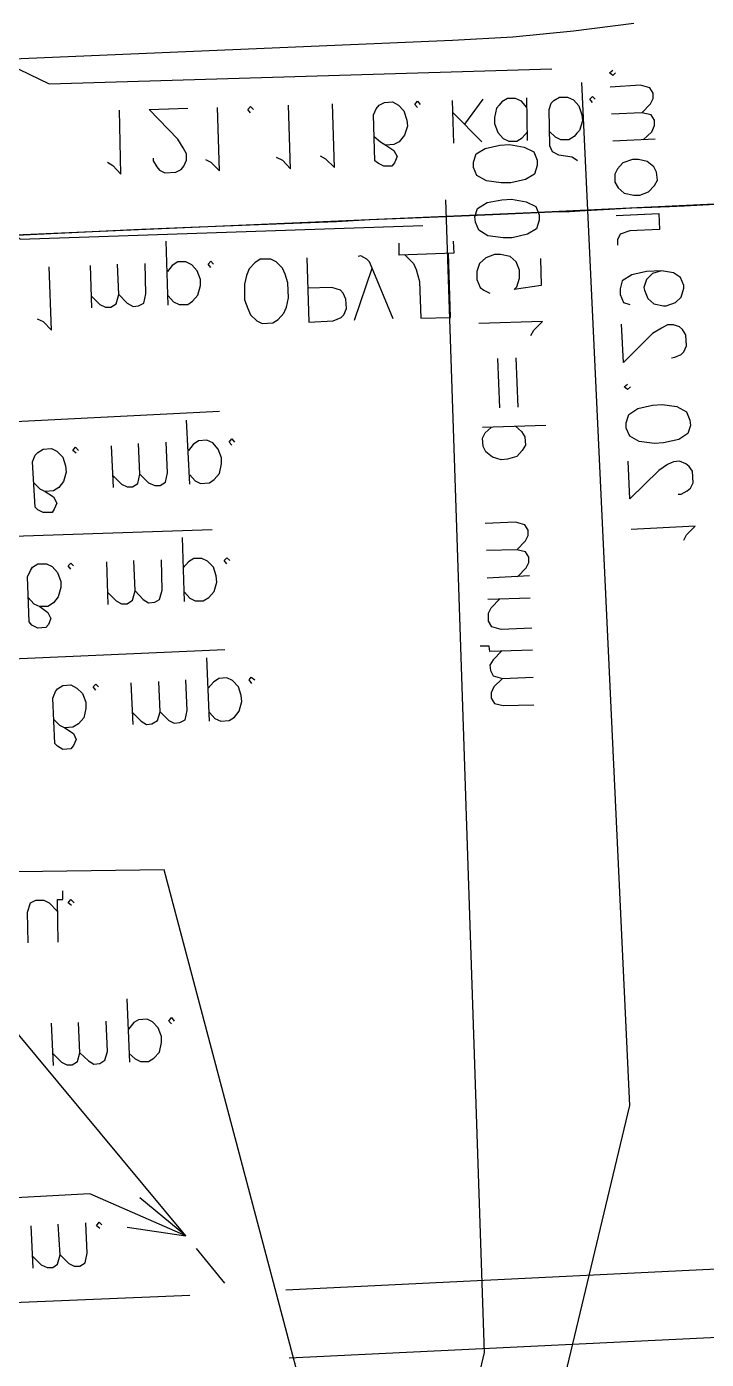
# Model space of a CAD drawing. Header units: metres. Extents: x 131 to 658, y 22 to 173.
# Drawn here: x 438.67 to 449.84, y 106.54 to 128.44 of the extents above; entities that cross this region are included whole.
import ezdxf

# ---------------------------------------------------------------- set-up
doc = ezdxf.new("R2010")
doc.units = ezdxf.units.M
for name, color, linetype in [('ELECTR_CABLE', 7, 'Continuous'), ('ELECTR_CABLE_COMM', 7, 'Continuous'), ('GRASS', 7, 'Continuous'), ('ROAD', 7, 'Continuous'), ('SEWER', 7, 'Continuous'), ('SIDEWALK_PATH', 7, 'Continuous')]:
    doc.layers.add(name, color=color, linetype=linetype)

msp = doc.modelspace()

# ---------------------------------------------------------------- linework, layer by layer
at = {"layer": 'ELECTR_CABLE'}
for points in [[(433.218, 130.605), (432.252, 130.783), (432.252, 130.783), (439.043, 127.498), (439.043, 127.498), (447.299, 127.742)], [(430.443, 126.499), (429.833, 127.265), (429.833, 127.265), (432.197, 121.628), (432.197, 121.628), (441.84, 122.116)], [(445.868, 126.832), (446.168, 127.243)], [(446.889, 127.11), (446.8, 127.21), (446.8, 127.21), (446.7, 127.254), (446.7, 127.254), (446.567, 127.254), (446.567, 127.254), (446.478, 127.198), (446.478, 127.198), (446.434, 127.143), (446.434, 127.143), (446.389, 127.099), (446.389, 127.099), (446.356, 126.943), (446.356, 126.943), (446.356, 126.843), (446.356, 126.843), (446.412, 126.699), (446.412, 126.699), (446.5, 126.599), (446.5, 126.599), (446.589, 126.555), (446.589, 126.555), (446.722, 126.555), (446.722, 126.555), (446.811, 126.61), (446.811, 126.61), (446.9, 126.71)], [(446.9, 126.566), (446.889, 127.265)], [(447.721, 126.233), (447.632, 126.289), (447.632, 126.289), (447.41, 126.322), (447.41, 126.322), (447.31, 126.377), (447.31, 126.377), (447.266, 126.477), (447.266, 126.477), (447.255, 127.076), (447.255, 127.076), (447.288, 127.176), (447.288, 127.176), (447.333, 127.221), (447.333, 127.221), (447.421, 127.276), (447.421, 127.276), (447.555, 127.276), (447.555, 127.276), (447.655, 127.232), (447.655, 127.232), (447.743, 127.132), (447.743, 127.132), (447.788, 126.988), (447.788, 126.988), (447.799, 126.888), (447.799, 126.888), (447.754, 126.732), (447.754, 126.732), (447.71, 126.688), (447.71, 126.688), (447.666, 126.633), (447.666, 126.633), (447.577, 126.577), (447.577, 126.577), (447.444, 126.577), (447.444, 126.577), (447.355, 126.621), (447.355, 126.621), (447.255, 126.721)], [(447.965, 127.187), (447.921, 127.243), (447.921, 127.243), (447.965, 127.287), (447.965, 127.287), (448.01, 127.243)], [(439.998, 126.211), (440.087, 126.155), (440.087, 126.155), (440.22, 126.011), (440.22, 126.011), (440.197, 127.065)], [(440.752, 126.277), (440.752, 126.233), (440.752, 126.233), (440.808, 126.133), (440.808, 126.133), (440.852, 126.078), (440.852, 126.078), (440.941, 126.033), (440.941, 126.033), (441.119, 126.044), (441.119, 126.044), (441.207, 126.089), (441.207, 126.089), (441.252, 126.144), (441.252, 126.144), (441.296, 126.244), (441.296, 126.244), (441.296, 126.344), (441.296, 126.344), (441.241, 126.444), (441.241, 126.444), (441.152, 126.588), (441.152, 126.588), (440.686, 127.076), (440.686, 127.076), (441.318, 127.099)], [(441.607, 126.255), (441.696, 126.211), (441.696, 126.211), (441.84, 126.067), (441.84, 126.067), (441.807, 127.11)], [(442.35, 127.021), (442.306, 127.076), (442.306, 127.076), (442.35, 127.121), (442.35, 127.121), (442.395, 127.076)], [(442.772, 126.289), (442.872, 126.244), (442.872, 126.244), (443.005, 126.1), (443.005, 126.1), (442.972, 127.143)], [(443.493, 126.311), (443.582, 126.266), (443.582, 126.266), (443.726, 126.122), (443.726, 126.122), (443.693, 127.165)], [(444.381, 126.633), (444.481, 126.544), (444.481, 126.544), (444.57, 126.488), (444.57, 126.488), (444.703, 126.4), (444.703, 126.4), (444.758, 126.3), (444.758, 126.3), (444.714, 126.2), (444.714, 126.2), (444.669, 126.144), (444.669, 126.144), (444.536, 126.144), (444.536, 126.144), (444.448, 126.189), (444.448, 126.189), (444.392, 126.233), (444.392, 126.233), (444.37, 126.988), (444.37, 126.988), (444.414, 127.088), (444.414, 127.088), (444.459, 127.143), (444.459, 127.143), (444.547, 127.187), (444.547, 127.187), (444.681, 127.198), (444.681, 127.198), (444.78, 127.143), (444.78, 127.143), (444.869, 127.054), (444.869, 127.054), (444.914, 126.899), (444.914, 126.899), (444.925, 126.799), (444.925, 126.799), (444.88, 126.655), (444.88, 126.655), (444.792, 126.544), (444.792, 126.544), (444.703, 126.499), (444.703, 126.499), (444.57, 126.488)], [(445.091, 127.11), (445.047, 127.154), (445.047, 127.154), (445.091, 127.21), (445.091, 127.21), (445.136, 127.154)], [(445.69, 126.522), (445.668, 127.221)], [(446.145, 126.544), (445.679, 127.021)], [(441.352, 120.918), (441.296, 121.972)], [(440.098, 120.862), (440.064, 121.55)], [(440.087, 121.062), (440.231, 120.918), (440.231, 120.918), (440.32, 120.873), (440.32, 120.873), (440.408, 120.873), (440.408, 120.873), (440.497, 120.929), (440.497, 120.929), (440.53, 121.084), (440.53, 121.084), (440.508, 121.584)], [(440.53, 121.084), (440.675, 120.94), (440.675, 120.94), (440.775, 120.896), (440.775, 120.896), (440.863, 120.896), (440.863, 120.896), (440.952, 120.951), (440.952, 120.951), (440.985, 121.106), (440.985, 121.106), (440.963, 121.606)], [(441.352, 121.073), (441.44, 120.973), (441.44, 120.973), (441.529, 120.929), (441.529, 120.929), (441.673, 120.94), (441.673, 120.94), (441.751, 120.995), (441.751, 120.995), (441.84, 121.095), (441.84, 121.095), (441.873, 121.251), (441.873, 121.251), (441.873, 121.351), (441.873, 121.351), (441.818, 121.495), (441.818, 121.495), (441.729, 121.595), (441.729, 121.595), (441.629, 121.639), (441.629, 121.639), (441.496, 121.628), (441.496, 121.628), (441.407, 121.572), (441.407, 121.572), (441.329, 121.473)], [(442.04, 121.561), (441.995, 121.606), (441.995, 121.606), (442.04, 121.661), (442.04, 121.661), (442.084, 121.606)], [(438.788, 120.94), (438.888, 120.84), (438.888, 120.84), (438.977, 120.796), (438.977, 120.796), (439.11, 120.707), (439.11, 120.707), (439.166, 120.607), (439.166, 120.607), (439.121, 120.507), (439.121, 120.507), (439.088, 120.452), (439.088, 120.452), (438.944, 120.452), (438.944, 120.452), (438.855, 120.496), (438.855, 120.496), (438.81, 120.54), (438.81, 120.54), (438.766, 121.284), (438.766, 121.284), (438.81, 121.395), (438.81, 121.395), (438.855, 121.439), (438.855, 121.439), (438.944, 121.495), (438.944, 121.495), (439.077, 121.506), (439.077, 121.506), (439.166, 121.461), (439.166, 121.461), (439.265, 121.362), (439.265, 121.362), (439.31, 121.217), (439.31, 121.217), (439.321, 121.117), (439.321, 121.117), (439.276, 120.962), (439.276, 120.962), (439.199, 120.862), (439.199, 120.862), (439.11, 120.807), (439.11, 120.807), (438.977, 120.796)], [(439.487, 121.428), (439.432, 121.473), (439.432, 121.473), (439.476, 121.528), (439.476, 121.528), (439.521, 121.473)], [(429.955, 111.397), (429.955, 110.42), (429.955, 110.42), (432.574, 119.864), (432.574, 119.864), (441.718, 120.174)], [(441.263, 118.987), (441.229, 120.041)], [(438.699, 119.053), (438.788, 118.954), (438.788, 118.954), (438.888, 118.909), (438.888, 118.909), (439.021, 118.809), (439.021, 118.809), (439.066, 118.709), (439.066, 118.709), (439.032, 118.61), (439.032, 118.61), (438.988, 118.565), (438.988, 118.565), (438.855, 118.554), (438.855, 118.554), (438.755, 118.599), (438.755, 118.599), (438.711, 118.654), (438.711, 118.654), (438.688, 119.397), (438.688, 119.397), (438.733, 119.497), (438.733, 119.497), (438.766, 119.553), (438.766, 119.553), (438.855, 119.608), (438.855, 119.608), (438.999, 119.608), (438.999, 119.608), (439.088, 119.564), (439.088, 119.564), (439.177, 119.464), (439.177, 119.464), (439.232, 119.32), (439.232, 119.32), (439.232, 119.22), (439.232, 119.22), (439.188, 119.065), (439.188, 119.065), (439.11, 118.965), (439.11, 118.965), (439.021, 118.909), (439.021, 118.909), (438.888, 118.909)], [(439.399, 119.52), (439.354, 119.575), (439.354, 119.575), (439.399, 119.619), (439.399, 119.619), (439.443, 119.575)], [(440.009, 118.943), (439.987, 119.642)], [(439.998, 119.142), (440.142, 118.998), (440.142, 118.998), (440.231, 118.954), (440.231, 118.954), (440.32, 118.954), (440.32, 118.954), (440.408, 119.009), (440.408, 119.009), (440.453, 119.164), (440.453, 119.164), (440.431, 119.664)], [(440.453, 119.164), (440.586, 119.02), (440.586, 119.02), (440.675, 118.965), (440.675, 118.965), (440.775, 118.976), (440.775, 118.976), (440.852, 119.02), (440.852, 119.02), (440.897, 119.176), (440.897, 119.176), (440.885, 119.675)], [(441.263, 119.142), (441.352, 119.042), (441.352, 119.042), (441.44, 118.998), (441.44, 118.998), (441.573, 118.998), (441.573, 118.998), (441.662, 119.053), (441.662, 119.053), (441.751, 119.153), (441.751, 119.153), (441.795, 119.309), (441.795, 119.309), (441.784, 119.409), (441.784, 119.409), (441.74, 119.553), (441.74, 119.553), (441.64, 119.653), (441.64, 119.653), (441.551, 119.697), (441.551, 119.697), (441.418, 119.697), (441.418, 119.697), (441.329, 119.642), (441.329, 119.642), (441.241, 119.542)], [(441.962, 119.608), (441.917, 119.664), (441.917, 119.664), (441.962, 119.708), (441.962, 119.708), (442.006, 119.664)], [(431.065, 111.43), (430.932, 110.453), (430.932, 110.453), (434.072, 117.855), (434.072, 117.855), (441.929, 118.199)], [(441.673, 117.023), (441.629, 118.066)], [(439.11, 117.056), (439.21, 116.956), (439.21, 116.956), (439.299, 116.912), (439.299, 116.912), (439.443, 116.823), (439.443, 116.823), (439.487, 116.723), (439.487, 116.723), (439.443, 116.623), (439.443, 116.623), (439.399, 116.568), (439.399, 116.568), (439.265, 116.557), (439.265, 116.557), (439.177, 116.612), (439.177, 116.612), (439.132, 116.657), (439.132, 116.657), (439.099, 117.4), (439.099, 117.4), (439.143, 117.511), (439.143, 117.511), (439.177, 117.555), (439.177, 117.555), (439.265, 117.611), (439.265, 117.611), (439.399, 117.622), (439.399, 117.622), (439.498, 117.567), (439.498, 117.567), (439.587, 117.478), (439.587, 117.478), (439.643, 117.333), (439.643, 117.333), (439.643, 117.234), (439.643, 117.234), (439.609, 117.078), (439.609, 117.078), (439.521, 116.978), (439.521, 116.978), (439.432, 116.923), (439.432, 116.923), (439.299, 116.912)], [(439.809, 117.533), (439.765, 117.589), (439.765, 117.589), (439.809, 117.633), (439.809, 117.633), (439.854, 117.589)], [(440.419, 116.967), (440.386, 117.655)], [(440.408, 117.167), (440.553, 117.023), (440.553, 117.023), (440.641, 116.967), (440.641, 116.967), (440.73, 116.978), (440.73, 116.978), (440.819, 117.034), (440.819, 117.034), (440.863, 117.178), (440.863, 117.178), (440.841, 117.677)], [(440.863, 117.178), (441.008, 117.034), (441.008, 117.034), (441.096, 116.989), (441.096, 116.989), (441.185, 117.001), (441.185, 117.001), (441.274, 117.045), (441.274, 117.045), (441.307, 117.2), (441.307, 117.2), (441.285, 117.7)], [(441.673, 117.167), (441.762, 117.067), (441.762, 117.067), (441.862, 117.023), (441.862, 117.023), (441.995, 117.034), (441.995, 117.034), (442.084, 117.089), (442.084, 117.089), (442.162, 117.189), (442.162, 117.189), (442.206, 117.345), (442.206, 117.345), (442.195, 117.444), (442.195, 117.444), (442.151, 117.589), (442.151, 117.589), (442.051, 117.689), (442.051, 117.689), (441.962, 117.733), (441.962, 117.733), (441.829, 117.722), (441.829, 117.722), (441.74, 117.666), (441.74, 117.666), (441.651, 117.567)], [(442.372, 117.644), (442.328, 117.7), (442.328, 117.7), (442.361, 117.744), (442.361, 117.744), (442.417, 117.7)], [(440.364, 111.419), (440.32, 112.462)], [(440.353, 111.563), (440.453, 111.474), (440.453, 111.474), (440.541, 111.43), (440.541, 111.43), (440.675, 111.43), (440.675, 111.43), (440.763, 111.485), (440.763, 111.485), (440.852, 111.585), (440.852, 111.585), (440.885, 111.741), (440.885, 111.741), (440.885, 111.841), (440.885, 111.841), (440.83, 111.985), (440.83, 111.985), (440.741, 112.085), (440.741, 112.085), (440.652, 112.129), (440.652, 112.129), (440.508, 112.118), (440.508, 112.118), (440.431, 112.074), (440.431, 112.074), (440.342, 111.963)], [(441.052, 112.051), (441.008, 112.096), (441.008, 112.096), (441.052, 112.151), (441.052, 112.151), (441.096, 112.096)], [(439.11, 111.363), (439.077, 112.063)], [(439.099, 111.563), (439.243, 111.419), (439.243, 111.419), (439.332, 111.375), (439.332, 111.375), (439.421, 111.375), (439.421, 111.375), (439.509, 111.43), (439.509, 111.43), (439.543, 111.574), (439.543, 111.574), (439.521, 112.074)], [(439.543, 111.574), (439.687, 111.441), (439.687, 111.441), (439.776, 111.386), (439.776, 111.386), (439.876, 111.397), (439.876, 111.397), (439.953, 111.452), (439.953, 111.452), (439.998, 111.596), (439.998, 111.596), (439.976, 112.096)]]:
    msp.add_lwpolyline(points, dxfattribs=at)
at = {"layer": 'ELECTR_CABLE_COMM'}
for points in [[(434.372, 129.385), (433.506, 129.862), (433.506, 129.862), (438.566, 124.946), (438.566, 124.946), (445.18, 125.168)], [(440.996, 123.858), (440.963, 124.913)], [(445.679, 124.913), (445.69, 124.713), (445.69, 124.713), (444.792, 124.68), (444.792, 124.68), (444.792, 124.879)], [(442.539, 123.559), (442.716, 123.57), (442.716, 123.57), (442.805, 123.625), (442.805, 123.625), (442.894, 123.725), (442.894, 123.725), (442.938, 123.825), (442.938, 123.825), (442.972, 123.98), (442.972, 123.98), (442.961, 124.225), (442.961, 124.225), (442.916, 124.369), (442.916, 124.369), (442.872, 124.469), (442.872, 124.469), (442.772, 124.569), (442.772, 124.569), (442.683, 124.613), (442.683, 124.613), (442.506, 124.613), (442.506, 124.613), (442.417, 124.557), (442.417, 124.557), (442.328, 124.458), (442.328, 124.458), (442.284, 124.347), (442.284, 124.347), (442.25, 124.202), (442.25, 124.202), (442.25, 123.947), (442.25, 123.947), (442.306, 123.803), (442.306, 123.803), (442.35, 123.703), (442.35, 123.703), (442.45, 123.603), (442.45, 123.603), (442.539, 123.559)], [(443.271, 124.635), (443.305, 123.581), (443.305, 123.581), (443.704, 123.603), (443.704, 123.603), (443.837, 123.659), (443.837, 123.659), (443.882, 123.703), (443.882, 123.703), (443.926, 123.803), (443.926, 123.803), (443.915, 123.958), (443.915, 123.958), (443.871, 124.058), (443.871, 124.058), (443.826, 124.103), (443.826, 124.103), (443.682, 124.147), (443.682, 124.147), (443.282, 124.136)], [(444.692, 123.636), (444.348, 124.469), (444.348, 124.469), (444.303, 124.569), (444.303, 124.569), (444.259, 124.613), (444.259, 124.613), (444.159, 124.668), (444.159, 124.668), (444.115, 124.657)], [(444.88, 124.691), (445.025, 124.546), (445.025, 124.546), (445.069, 124.447), (445.069, 124.447), (445.124, 124.247), (445.124, 124.247), (445.147, 123.648), (445.147, 123.648), (445.635, 123.659), (445.635, 123.659), (445.602, 124.713)], [(438.844, 123.636), (438.944, 123.592), (438.944, 123.592), (439.077, 123.448), (439.077, 123.448), (439.043, 124.491)], [(439.743, 123.814), (439.72, 124.513)], [(439.731, 124.014), (439.876, 123.869), (439.876, 123.869), (439.964, 123.825), (439.964, 123.825), (440.053, 123.825), (440.053, 123.825), (440.142, 123.881), (440.142, 123.881), (440.186, 124.036), (440.186, 124.036), (440.164, 124.535)], [(440.186, 124.036), (440.32, 123.892), (440.32, 123.892), (440.419, 123.836), (440.419, 123.836), (440.508, 123.847), (440.508, 123.847), (440.597, 123.892), (440.597, 123.892), (440.63, 124.047), (440.63, 124.047), (440.619, 124.546)], [(440.996, 124.014), (441.085, 123.914), (441.085, 123.914), (441.174, 123.869), (441.174, 123.869), (441.318, 123.869), (441.318, 123.869), (441.396, 123.925), (441.396, 123.925), (441.485, 124.025), (441.485, 124.025), (441.529, 124.18), (441.529, 124.18), (441.529, 124.28), (441.529, 124.28), (441.474, 124.424), (441.474, 124.424), (441.385, 124.524), (441.385, 124.524), (441.285, 124.569), (441.285, 124.569), (441.152, 124.569), (441.152, 124.569), (441.063, 124.513), (441.063, 124.513), (440.985, 124.413)], [(441.696, 124.48), (441.651, 124.535), (441.651, 124.535), (441.696, 124.58), (441.696, 124.58), (441.74, 124.535)], [(444.059, 123.614), (444.348, 124.469)]]:
    msp.add_lwpolyline(points, dxfattribs=at)
at = {"layer": 'GRASS'}
msp.add_lwpolyline([(448.642, 128.486), (447.655, 128.364), (446.656, 128.264), (445.668, 128.208), (436.769, 127.831), (436.58, 127.842), (436.402, 127.875), (436.225, 127.953), (436.07, 128.064), (435.936, 128.197), (435.825, 128.353), (435.748, 128.508)], dxfattribs=at)
at = {"layer": 'ROAD'}
msp.add_lwpolyline([(438.044, 124.99), (440.43, 125.101), (440.963, 125.123), (441.507, 125.146), (442.061, 125.168), (442.627, 125.19), (443.193, 125.212), (443.759, 125.234), (444.314, 125.268), (444.88, 125.29), (445.424, 125.312), (445.945, 125.334), (446.456, 125.356), (446.944, 125.379), (447.41, 125.401), (447.587, 125.401), (447.588, 125.401), (447.843, 125.412), (448.242, 125.434), (448.608, 125.456), (448.609, 125.456), (448.941, 125.467), (449.23, 125.479), (449.474, 125.49), (450.084, 125.523)], dxfattribs=at)
at = {"layer": 'SEWER'}
for points in [[(448.343, 127.676), (448.298, 127.631), (448.298, 127.631), (448.243, 127.676), (448.243, 127.676), (448.298, 127.72)], [(445.912, 100.711), (445.957, 99.734), (445.957, 99.734), (448.576, 110.709), (448.576, 110.709), (447.788, 127.52)], [(448.775, 127.021), (448.92, 127.165), (448.92, 127.165), (448.964, 127.254), (448.964, 127.254), (448.964, 127.343), (448.964, 127.343), (448.908, 127.432), (448.908, 127.432), (448.753, 127.476), (448.753, 127.476), (448.254, 127.443)], [(448.797, 126.577), (448.942, 126.71), (448.942, 126.71), (448.986, 126.81), (448.986, 126.81), (448.986, 126.899), (448.986, 126.899), (448.931, 126.988), (448.931, 126.988), (448.775, 127.021), (448.775, 127.021), (448.276, 126.999)], [(448.997, 126.588), (448.298, 126.555)], [(447.055, 126.155), (447.011, 126.011), (447.011, 126.011), (446.867, 125.922), (446.867, 125.922), (446.623, 125.867), (446.623, 125.867), (446.467, 125.867), (446.467, 125.867), (446.223, 125.9), (446.223, 125.9), (446.068, 125.989), (446.068, 125.989), (446.012, 126.122), (446.012, 126.122), (446.012, 126.211), (446.012, 126.211), (446.057, 126.344), (446.057, 126.344), (446.201, 126.433), (446.201, 126.433), (446.445, 126.488), (446.445, 126.488), (446.6, 126.499), (446.6, 126.499), (446.844, 126.455), (446.844, 126.455), (447, 126.377), (447, 126.377), (447.055, 126.244), (447.055, 126.244), (447.055, 126.155)], [(449.031, 125.911), (449.019, 126.044), (449.019, 126.044), (448.975, 126.133), (448.975, 126.133), (448.864, 126.222), (448.864, 126.222), (448.72, 126.255), (448.72, 126.255), (448.62, 126.255), (448.62, 126.255), (448.465, 126.2), (448.465, 126.2), (448.376, 126.1), (448.376, 126.1), (448.331, 126.011), (448.331, 126.011), (448.331, 125.878), (448.331, 125.878), (448.387, 125.789), (448.387, 125.789), (448.487, 125.7), (448.487, 125.7), (448.642, 125.667), (448.642, 125.667), (448.742, 125.667), (448.742, 125.667), (448.886, 125.723), (448.886, 125.723), (448.986, 125.823), (448.986, 125.823), (449.031, 125.911)], [(445.136, 103.329), (445.18, 102.353), (445.18, 102.353), (446.19, 106.647), (446.19, 106.647), (445.557, 125.589)], [(447.089, 125.257), (447.044, 125.112), (447.044, 125.112), (446.9, 125.024), (446.9, 125.024), (446.645, 124.968), (446.645, 124.968), (446.5, 124.968), (446.5, 124.968), (446.245, 125.001), (446.245, 125.001), (446.101, 125.09), (446.101, 125.09), (446.045, 125.223), (446.045, 125.223), (446.034, 125.312), (446.034, 125.312), (446.079, 125.445), (446.079, 125.445), (446.234, 125.545), (446.234, 125.545), (446.478, 125.589), (446.478, 125.589), (446.634, 125.601), (446.634, 125.601), (446.878, 125.556), (446.878, 125.556), (447.033, 125.479), (447.033, 125.479), (447.089, 125.345), (447.089, 125.345), (447.089, 125.257)], [(448.354, 125.334), (449.053, 125.368), (449.053, 125.368), (449.064, 125.101), (449.064, 125.101), (448.576, 125.079), (448.576, 125.079), (448.42, 125.024), (448.42, 125.024), (448.376, 124.935), (448.376, 124.935), (448.376, 124.846)], [(447.111, 124.624), (447.122, 124.18), (447.122, 124.18), (446.678, 124.114), (446.678, 124.114), (446.722, 124.158), (446.722, 124.158), (446.767, 124.302), (446.767, 124.302), (446.767, 124.435), (446.767, 124.435), (446.711, 124.569), (446.711, 124.569), (446.611, 124.657), (446.611, 124.657), (446.456, 124.691), (446.456, 124.691), (446.356, 124.691), (446.356, 124.691), (446.212, 124.635), (446.212, 124.635), (446.112, 124.546), (446.112, 124.546), (446.068, 124.413), (446.068, 124.413), (446.068, 124.28), (446.068, 124.28), (446.123, 124.147), (446.123, 124.147), (446.179, 124.103), (446.179, 124.103), (446.279, 124.058)], [(449.097, 124.424), (448.953, 124.38), (448.953, 124.38), (448.853, 124.28), (448.853, 124.28), (448.809, 124.147), (448.809, 124.147), (448.82, 124.103), (448.82, 124.103), (448.875, 123.969), (448.875, 123.969), (448.975, 123.881), (448.975, 123.881), (449.13, 123.847), (449.13, 123.847), (449.175, 123.847), (449.175, 123.847), (449.33, 123.903), (449.33, 123.903), (449.419, 123.992), (449.419, 123.992), (449.463, 124.136), (449.463, 124.136), (449.463, 124.18), (449.463, 124.18), (449.408, 124.313), (449.408, 124.313), (449.297, 124.391), (449.297, 124.391), (449.097, 124.424), (449.097, 124.424), (448.853, 124.413), (448.853, 124.413), (448.609, 124.358), (448.609, 124.358), (448.453, 124.258), (448.453, 124.258), (448.42, 124.125), (448.42, 124.125), (448.42, 124.036), (448.42, 124.036), (448.476, 123.903), (448.476, 123.903), (448.576, 123.869)], [(446.955, 123.359), (447, 123.448), (447, 123.448), (447.144, 123.592), (447.144, 123.592), (446.101, 123.559)], [(449.264, 122.993), (449.319, 123.004), (449.319, 123.004), (449.419, 123.048), (449.419, 123.048), (449.463, 123.093), (449.463, 123.093), (449.508, 123.193), (449.508, 123.193), (449.497, 123.37), (449.497, 123.37), (449.441, 123.459), (449.441, 123.459), (449.397, 123.503), (449.397, 123.503), (449.297, 123.537), (449.297, 123.537), (449.197, 123.537), (449.197, 123.537), (449.097, 123.481), (449.097, 123.481), (448.953, 123.392), (448.953, 123.392), (448.476, 122.915), (448.476, 122.915), (448.442, 123.548)], [(446.445, 122.172), (446.412, 122.982)], [(446.745, 122.183), (446.711, 122.993)], [(448.587, 122.516), (448.542, 122.471), (448.542, 122.471), (448.487, 122.516), (448.487, 122.516), (448.542, 122.56)], [(449.574, 121.883), (449.53, 121.75), (449.53, 121.75), (449.386, 121.65), (449.386, 121.65), (449.13, 121.595), (449.13, 121.595), (448.986, 121.584), (448.986, 121.584), (448.731, 121.617), (448.731, 121.617), (448.576, 121.706), (448.576, 121.706), (448.52, 121.839), (448.52, 121.839), (448.52, 121.928), (448.52, 121.928), (448.564, 122.061), (448.564, 122.061), (448.709, 122.161), (448.709, 122.161), (448.953, 122.216), (448.953, 122.216), (449.108, 122.227), (449.108, 122.227), (449.352, 122.194), (449.352, 122.194), (449.508, 122.105), (449.508, 122.105), (449.563, 121.972), (449.563, 121.972), (449.574, 121.883)], [(447.2, 121.883), (446.156, 121.85)], [(446.7, 121.872), (446.8, 121.783), (446.8, 121.783), (446.856, 121.695), (446.856, 121.695), (446.867, 121.561), (446.867, 121.561), (446.811, 121.473), (446.811, 121.473), (446.722, 121.373), (446.722, 121.373), (446.567, 121.328), (446.567, 121.328), (446.467, 121.317), (446.467, 121.317), (446.323, 121.362), (446.323, 121.362), (446.212, 121.45), (446.212, 121.45), (446.168, 121.539), (446.168, 121.539), (446.156, 121.672), (446.156, 121.672), (446.201, 121.761), (446.201, 121.761), (446.301, 121.85)], [(449.375, 120.751), (449.419, 120.751), (449.419, 120.751), (449.519, 120.807), (449.519, 120.807), (449.574, 120.851), (449.574, 120.851), (449.619, 120.94), (449.619, 120.94), (449.608, 121.129), (449.608, 121.129), (449.552, 121.206), (449.552, 121.206), (449.497, 121.251), (449.497, 121.251), (449.397, 121.295), (449.397, 121.295), (449.297, 121.284), (449.297, 121.284), (449.197, 121.24), (449.197, 121.24), (449.053, 121.14), (449.053, 121.14), (448.576, 120.674), (448.576, 120.674), (448.553, 121.295)], [(441.285, 108.567), (431.176, 120.729)], [(446.722, 119.841), (446.867, 119.986), (446.867, 119.986), (446.911, 120.074), (446.911, 120.074), (446.911, 120.163), (446.911, 120.163), (446.856, 120.252), (446.856, 120.252), (446.7, 120.296), (446.7, 120.296), (446.201, 120.274)], [(449.463, 119.997), (449.508, 120.085), (449.508, 120.085), (449.652, 120.23), (449.652, 120.23), (448.598, 120.174)], [(446.733, 119.397), (446.878, 119.542), (446.878, 119.542), (446.922, 119.63), (446.922, 119.63), (446.922, 119.719), (446.922, 119.719), (446.867, 119.808), (446.867, 119.808), (446.722, 119.841), (446.722, 119.841), (446.223, 119.83)], [(446.933, 119.409), (446.234, 119.375)], [(446.944, 119.042), (446.245, 119.02)], [(446.967, 118.554), (446.467, 118.532), (446.467, 118.532), (446.312, 118.576), (446.312, 118.576), (446.256, 118.665), (446.256, 118.665), (446.256, 118.798), (446.256, 118.798), (446.301, 118.887), (446.301, 118.887), (446.445, 119.031)], [(446.978, 118.188), (446.279, 118.166), (446.279, 118.166), (446.267, 118.255), (446.267, 118.255), (446.123, 118.255)], [(446.478, 118.177), (446.334, 118.033), (446.334, 118.033), (446.279, 117.944), (446.279, 117.944), (446.29, 117.855), (446.29, 117.855), (446.334, 117.766), (446.334, 117.766), (446.489, 117.722), (446.489, 117.722), (446.989, 117.744)], [(446.489, 117.722), (446.345, 117.589), (446.345, 117.589), (446.301, 117.489), (446.301, 117.489), (446.301, 117.4), (446.301, 117.4), (446.356, 117.311), (446.356, 117.311), (446.5, 117.278), (446.5, 117.278), (447, 117.289)], [(443.16, 105.149), (443.649, 104.306), (443.649, 104.306), (440.93, 114.581), (440.93, 114.581), (432.929, 114.471)], [(439.188, 113.394), (439.177, 114.093), (439.177, 114.093), (439.265, 114.093), (439.265, 114.093), (439.265, 114.237)], [(438.699, 113.383), (438.688, 113.882), (438.688, 113.882), (438.733, 114.038), (438.733, 114.038), (438.821, 114.082), (438.821, 114.082), (438.955, 114.082), (438.955, 114.082), (439.043, 114.038), (439.043, 114.038), (439.177, 113.893)], [(439.41, 113.993), (439.354, 114.038), (439.354, 114.038), (439.399, 114.093), (439.399, 114.093), (439.454, 114.038)], [(440.32, 108.711), (441.285, 108.567), (441.285, 108.567), (439.709, 109.255), (439.709, 109.255), (432.297, 108.856)], [(441.285, 108.567), (440.53, 109.188)], [(438.777, 108.034), (438.744, 108.733)], [(438.766, 108.234), (438.91, 108.09), (438.91, 108.09), (439.01, 108.045), (439.01, 108.045), (439.099, 108.045), (439.099, 108.045), (439.177, 108.101), (439.177, 108.101), (439.221, 108.256), (439.221, 108.256), (439.188, 108.756)], [(439.221, 108.256), (439.365, 108.112), (439.365, 108.112), (439.454, 108.068), (439.454, 108.068), (439.543, 108.068), (439.543, 108.068), (439.632, 108.123), (439.632, 108.123), (439.665, 108.279), (439.665, 108.279), (439.643, 108.778)], [(439.876, 108.689), (439.82, 108.733), (439.82, 108.733), (439.865, 108.789), (439.865, 108.789), (439.909, 108.745)], [(441.929, 107.79), (441.463, 108.356)], [(442.927, 107.679), (456.177, 108.323)], [(416.561, 106.559), (441.352, 107.591)], [(442.983, 106.559), (456.255, 107.202)]]:
    msp.add_lwpolyline(points, dxfattribs=at)
at = {"layer": 'SIDEWALK_PATH'}
msp.add_lwpolyline([(457.231, 128.563), (457.12, 128.419), (457.009, 128.286), (456.82, 127.986), (456.732, 127.798), (456.669, 127.683), (456.659, 127.656), (456.554, 127.343), (456.465, 126.999), (456.432, 126.644), (456.421, 126.3), (456.443, 125.823), (456.232, 125.811), (456.099, 125.8), (455.999, 125.8), (455.944, 125.8), (455.933, 125.8), (450.784, 125.556), (446.955, 125.379), (437.468, 124.968), (433.295, 124.813), (427.98, 124.602), (418.481, 124.269)], dxfattribs=at)

doc.saveas('drawing.dxf')
